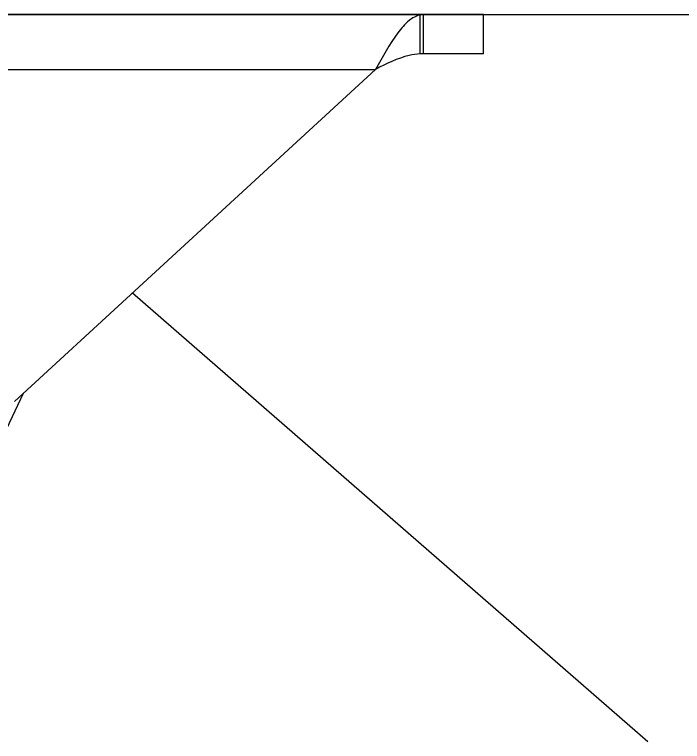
# Model space of a CAD drawing. Extents: x 27938 to 1042331, y -235042 to 1535213.
# Drawn here: x 734362 to 735059, y 755587 to 756346 of the extents above; entities that cross this region are included whole.
import ezdxf

# ---------------------------------------------------------------- set-up
doc = ezdxf.new("R2010")
doc.units = 0
doc.header["$LTSCALE"] = 1000
doc.header["$MEASUREMENT"] = 0
doc.layers.add('bz', color=2, linetype='Continuous')
doc.styles.get("Standard").update_dxf_attribs({"font": 'gbenor.shx', "bigfont": 'gbcbig.shx'})
doc.dimstyles.get("Standard").update_dxf_attribs({"dimtxt": 0.18, "dimasz": 0.18, "dimexe": 0.18, "dimexo": 0.0625, "dimgap": 0.09, "dimtad": 0, "dimtih": 1, "dimtoh": 1, "dimdec": 4, "dimzin": 0, "dimdsep": 46, "dimtxsty": 'Standard', "dimcen": 0.09, "dimadec": 0, "dimazin": 0, "dimtfac": 1, "dimtdec": 4, "dimtofl": 0, "dimtmove": 0, "dimatfit": 3, "dimfxl": 1, "dimtolj": 1, "dimtzin": 0, "dimarcsym": 0})

msp = doc.modelspace()

# ---------------------------------------------------------------- linework, layer by layer
for p, q in [((734851.56, 756346.29), (734156.48, 756346.29)), ((734785.56, 756305.31), (734785.56, 756345.95)), ((734789, 756305.41), (734789, 756346.29)), ((734851.57, 756305.41), (734851.57, 756346.29)), ((734851.56, 756305.41), (734789, 756305.41)), ((734156.48, 756289.05), (734738.95, 756289.05)), ((734738.95, 756289.05), (734362.2, 755942.36)), ((734354.16, 755914.26), (734371.66, 755951.07))]:
    msp.add_line(p, q)
msp.add_arc((734789.05, 756244.31), 61.09, 90.04119, 93.27107)
for points, knots in [([(734785.56, 756345.95), (734781.27, 756345.1), (734772.19, 756339.63), (734756.11, 756320.36), (734746.21, 756302.07), (734738.95, 756289.05)], [0, 0, 0, 0, 0.174571, 0.404229, 1, 1, 1, 1]), ([(734785.56, 756305.31), (734781.64, 756305.09), (734765.17, 756302.56), (734750.18, 756294.81), (734738.95, 756289.05)], [0, 0, 0, 0, 0.237273, 1, 1, 1, 1])]:
    msp.add_open_spline(points, degree=3, knots=knots)
msp.add_open_spline([(734789, 756346.29), (734787.85, 756346.29), (734786.69, 756346.17), (734785.56, 756345.95)], degree=3)
at = {"layer": 'bz'}
msp.add_line((719114.22, 756346.29), (737186.22, 756346.29), dxfattribs=at)

# ---------------------------------------------------------------- leaders
msp.add_leader([(734485.27, 756055.62), (735023.12, 755587.42)], dimstyle='Standard', override={"dimgap": 20})

doc.saveas('drawing.dxf')
